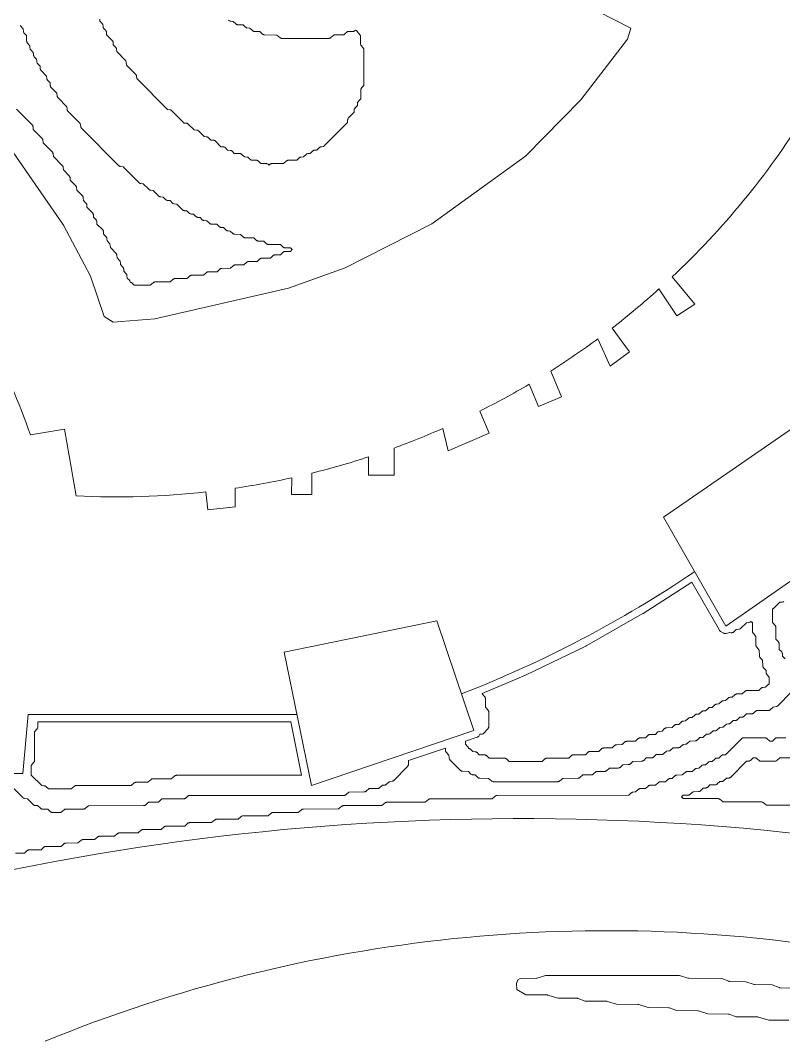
# Model space of a CAD drawing. Header units: inches. Extents: x 36 to 80.3, y 17.3 to 55.9.
# Drawn here: x 53.45 to 59.52, y 30.97 to 39.05 of the extents above; entities that cross this region are included whole.
import ezdxf

# ---------------------------------------------------------------- set-up
doc = ezdxf.new("R2010")
doc.units = ezdxf.units.IN
for name, color, linetype, lineweight in [('01_ORIGINAL_CAD', 7, 'Continuous', 20), ('02_APPROVED_PDF_OUTLINES', 7, 'Continuous', 15), ('03_ADDED_AREAS_SAME_COMPOSITION', 7, 'Continuous', 15), ('04_APPROVED_PERIMETER', 7, 'Continuous', 15)]:
    doc.layers.add(name, color=color, linetype=linetype, lineweight=lineweight)

msp = doc.modelspace()

# ---------------------------------------------------------------- linework, layer by layer
at = {"layer": '01_ORIGINAL_CAD'}
for points in [[(59.8492, 35.4884, 0.057164), (61.253, 37.0882), (59.6813, 38.2893, -0.064319), (58.6323, 37.0141, -0.064319)], [(59.9983, 35.3223), (60.235, 35.0586), (61.8312, 36.8162), (61.9333, 37.4176, -0.214593), (63.5216, 35.6018, 0.212382), (64.1876, 33.5175, -0.642649), (62.1657, 32.1496, 0.132984), (51.6147, 31.858, -0.471407), (50.9129, 32.2446)], [(58.5281, 36.9184, -0.018836), (58.1551, 36.6078, -0.018836)], [(58.0434, 36.5236, -0.017658), (57.6677, 36.2668, -0.017658)], [(57.4962, 36.1619, -0.017305), (57.1045, 35.9487, -0.017305)], [(54.9286, 35.3065, -0.040089), (53.8973, 35.2756), (53.8052, 35.8063)], [(56.8117, 35.8113, -0.016254), (56.4229, 35.6554, -0.016254)], [(56.2206, 35.5856, -0.018166), (55.7705, 35.4566, -0.018166)], [(50.2735, 35.4003, -0.198705), (51.1432, 33.3921, 0.063223), (53.4732, 33.0698)], [(55.6105, 35.4191, -0.017778), (55.1599, 35.3363, -0.017778)], [(56.9594, 33.703, 0.056142), (58.8111, 34.6734)], [(53.6498, 30.945, -0.14301), (60.2429, 31.6303, -0.286424), (65.3601, 28.4306), (66.4807, 23.8898, -0.272091), (64.8996, 18.9541), (63.6613, 17.5325)]]:
    msp.add_lwpolyline(points, format="xyb", dxfattribs=at)
for points in [[(58.5281, 36.9184), (58.6704, 36.7041), (58.8136, 36.7992), (58.6323, 37.0141)], [(58.0434, 36.5236), (58.1409, 36.3052), (58.2947, 36.4191), (58.1551, 36.6078)], [(57.4962, 36.1619), (57.5715, 35.985), (57.7545, 36.0629), (57.6677, 36.2668)], [(56.8117, 35.8113), (56.8528, 35.6336), (57.1795, 35.7726), (57.1045, 35.9487)], [(53.8052, 35.8063), (53.533, 35.7591)], [(53.8052, 35.8063), (53.8052, 35.8063)], [(58.564, 35.1056), (59.0582, 34.2414), (60.235, 35.0586), (59.5701, 35.7993), (58.564, 35.1056)], [(56.2206, 35.5856), (56.2206, 35.4387), (56.4229, 35.4387), (56.4229, 35.6554)], [(55.6105, 35.4191), (55.6079, 35.2876), (55.7705, 35.2876), (55.7705, 35.4566)], [(54.9286, 35.3065), (54.9443, 35.1648), (55.1599, 35.189), (55.1599, 35.3363)], [(53.5155, 33.5403), (53.4732, 33.0698)], [(53.5155, 33.5403), (55.6505, 33.5403)]]:
    msp.add_lwpolyline(points, dxfattribs=at)
msp.add_lwpolyline([(55.5495, 34.0342), (56.7635, 34.2825), (57.0577, 33.4124), (55.766, 32.9757)], close=True, dxfattribs=at)
msp.add_arc((48.3626, 33.9743), 5.4698, 19.0436, 27.66091, dxfattribs=at)
at = {"layer": '02_APPROVED_PDF_OUTLINES'}
for points in [[(55.1086, 39.0524), (55.1112, 39.0501), (55.1142, 39.0482), (55.1173, 39.0467), (55.1206, 39.0457), (55.1241, 39.0451), (55.1441, 39.0434), (55.1648, 39.0237), (55.1672, 39.0217), (55.1698, 39.0201), (55.1725, 39.0187), (55.1754, 39.0177), (55.1784, 39.0171), (55.1815, 39.0169), (55.2241, 39.016), (55.2415, 38.9987), (55.2441, 38.9965), (55.247, 38.9946), (55.2502, 38.9931), (55.2535, 38.9921), (55.2569, 38.9916), (55.2769, 38.9898), (55.2977, 38.9701), (55.3, 38.9682), (55.3026, 38.9665), (55.3054, 38.9651), (55.3083, 38.9642), (55.3113, 38.9635), (55.3143, 38.9633), (55.3573, 38.9624), (55.3774, 38.9433), (55.3797, 38.9413), (55.3824, 38.9397), (55.3852, 38.9383), (55.3881, 38.9373), (55.3912, 38.9367), (55.3943, 38.9365), (55.4912, 38.9355), (55.5173, 38.9142), (55.5201, 38.9123), (55.5231, 38.9107), (55.5263, 38.9095), (55.5297, 38.9088), (55.5331, 38.9086), (55.9047, 38.9089), (55.9082, 38.9091), (55.9115, 38.9098), (55.9147, 38.911), (55.9178, 38.9126), (55.9206, 38.9145), (55.9465, 38.9358), (56.0139, 38.9361), (56.0169, 38.9363), (56.0199, 38.9368), (56.0227, 38.9377), (56.0255, 38.939), (56.0281, 38.9406), (56.0304, 38.9424), (56.0532, 38.9627), (56.0935, 38.963), (56.097, 38.9633), (56.1005, 38.964), (56.1038, 38.9652), (56.1068, 38.9669), (56.1097, 38.969), (56.1163, 38.9747), (56.1207, 38.9706), (56.1234, 38.9684), (56.1263, 38.9667), (56.1294, 38.9653), (56.1327, 38.9644), (56.1328, 38.9644), (56.1334, 38.9613), (56.1344, 38.9582), (56.1358, 38.9553), (56.1376, 38.9526), (56.1397, 38.9502), (56.1568, 38.9327), (56.1571, 38.8655), (56.1574, 38.862), (56.1582, 38.8585), (56.1594, 38.8551), (56.1612, 38.852), (56.1633, 38.8492), (56.1835, 38.8262), (56.184, 38.5356), (56.1654, 38.5155), (56.1634, 38.5131), (56.1618, 38.5105), (56.1605, 38.5078), (56.1595, 38.5049), (56.1589, 38.5019), (56.1587, 38.4988), (56.1578, 38.4284), (56.139, 38.4081), (56.1368, 38.4054), (56.135, 38.4023), (56.1336, 38.3991), (56.1328, 38.3956), (56.1324, 38.3921), (56.1317, 38.375), (56.1126, 38.3544), (56.1104, 38.3517), (56.1086, 38.3486), (56.1072, 38.3454), (56.1063, 38.3419), (56.1059, 38.3384), (56.1052, 38.3217), (56.0615, 38.2769), (56.0592, 38.2743), (56.0574, 38.2714), (56.0559, 38.2683), (56.0549, 38.2649), (56.0544, 38.2615), (56.0527, 38.2416), (55.8628, 38.049), (55.8465, 38.0482), (55.8429, 38.0478), (55.8395, 38.0469), (55.8362, 38.0455), (55.8331, 38.0436), (55.8304, 38.0414), (55.8102, 38.0221), (55.7934, 38.0214), (55.7899, 38.0209), (55.7864, 38.02), (55.7831, 38.0186), (55.7801, 38.0168), (55.7773, 38.0145), (55.7571, 37.9952), (55.7404, 37.9945), (55.7369, 37.9941), (55.7334, 37.9931), (55.7301, 37.9917), (55.7271, 37.9899), (55.7243, 37.9876), (55.7036, 37.9679), (55.6836, 37.9661), (55.6802, 37.9656), (55.6769, 37.9646), (55.6738, 37.9631), (55.6709, 37.9612), (55.6682, 37.9589), (55.6511, 37.9419), (55.5851, 37.9416), (55.5821, 37.9414), (55.5791, 37.9408), (55.5763, 37.9399), (55.5735, 37.9387), (55.5709, 37.9371), (55.5686, 37.9352), (55.5458, 37.915), (55.4524, 37.9146), (55.4489, 37.9144), (55.4455, 37.9136), (55.4422, 37.9124), (55.4391, 37.9107), (55.4362, 37.9086), (55.4289, 37.9023), (55.4216, 37.9086), (55.4188, 37.9107), (55.4157, 37.9124), (55.4124, 37.9136), (55.409, 37.9143), (55.4055, 37.9146), (55.3656, 37.9148), (55.3457, 37.9337), (55.3433, 37.9356), (55.3408, 37.9373), (55.338, 37.9386), (55.3351, 37.9396), (55.3321, 37.9403), (55.329, 37.9405), (55.2864, 37.9414), (55.269, 37.9587), (55.2664, 37.9609), (55.2635, 37.9628), (55.2603, 37.9643), (55.257, 37.9653), (55.2536, 37.9658), (55.2336, 37.9676), (55.2129, 37.9873), (55.2105, 37.9892), (55.2079, 37.9909), (55.2052, 37.9922), (55.2023, 37.9932), (55.1993, 37.9938), (55.1962, 37.9941), (55.1536, 37.995), (55.1362, 38.0122), (55.1336, 38.0145), (55.1307, 38.0164), (55.1275, 38.0178), (55.1242, 38.0188), (55.1208, 38.0194), (55.1008, 38.0212), (55.08, 38.0408), (55.0773, 38.0431), (55.0742, 38.0449), (55.0709, 38.0463), (55.0675, 38.0473), (55.0639, 38.0477), (55.0476, 38.0484), (55.0034, 38.0926), (55.0008, 38.0949), (54.9978, 38.0968), (54.9947, 38.0982), (54.9914, 38.0993), (54.9879, 38.0998), (54.9679, 38.1016), (54.9472, 38.1213), (54.9444, 38.1235), (54.9413, 38.1254), (54.9381, 38.1268), (54.9346, 38.1277), (54.9311, 38.1281), (54.9147, 38.1288), (54.8705, 38.173), (54.8679, 38.1753), (54.865, 38.1772), (54.8618, 38.1787), (54.8585, 38.1797), (54.855, 38.1802), (54.8353, 38.182), (54.788, 38.2282), (54.7857, 38.2302), (54.7831, 38.2319), (54.7804, 38.2333), (54.7776, 38.2343), (54.7746, 38.235), (54.7716, 38.2353), (54.7553, 38.236), (54.6579, 38.3338), (54.6553, 38.3361), (54.6523, 38.3381), (54.6492, 38.3395), (54.6458, 38.3406), (54.6424, 38.3411), (54.6228, 38.3428), (54.3784, 38.5893), (54.3767, 38.6093), (54.3761, 38.6127), (54.3751, 38.616), (54.3737, 38.6191), (54.3718, 38.622), (54.3695, 38.6246), (54.2981, 38.6971), (54.2948, 38.7201), (54.2942, 38.7233), (54.2931, 38.7263), (54.2917, 38.7292), (54.2899, 38.7318), (54.2878, 38.7342), (54.2192, 38.8035), (54.2184, 38.8202), (54.218, 38.8237), (54.2171, 38.8271), (54.2158, 38.8304), (54.2139, 38.8334), (54.2117, 38.8362), (54.1921, 38.8572), (54.1903, 38.8775), (54.1898, 38.8809), (54.1888, 38.8842), (54.1874, 38.8874), (54.1855, 38.8903), (54.1832, 38.8929), (54.1393, 38.9376), (54.1385, 38.9544), (54.1381, 38.9579), (54.1372, 38.9613), (54.1359, 38.9645), (54.1341, 38.9676), (54.1318, 38.9703), (54.1122, 38.9913), (54.1104, 39.0117), (54.1099, 39.0151), (54.1089, 39.0183), (54.1075, 39.0214), (54.1057, 39.0243), (54.1034, 39.0269), (54.086, 39.0448), (54.0852, 39.0617)], [(53.4533, 39.011), (53.4555, 39.0082), (53.4764, 38.9843), (53.4783, 38.9634), (53.4788, 38.9601), (53.4798, 38.9568), (53.4812, 38.9537), (53.4831, 38.9508), (53.4853, 38.9482), (53.5025, 38.9305), (53.5035, 38.8871), (53.5038, 38.8841), (53.5044, 38.8811), (53.5053, 38.8783), (53.5067, 38.8755), (53.5083, 38.873), (53.5102, 38.8706), (53.5294, 38.8501), (53.5302, 38.8329), (53.5306, 38.8294), (53.5315, 38.826), (53.5328, 38.8228), (53.5346, 38.8197), (53.5369, 38.817), (53.5561, 38.7964), (53.5568, 38.7793), (53.5572, 38.7758), (53.5581, 38.7723), (53.5595, 38.7691), (53.5613, 38.7661), (53.5635, 38.7633), (53.5827, 38.7428), (53.5835, 38.7256), (53.5839, 38.7221), (53.5848, 38.7187), (53.5861, 38.7154), (53.5879, 38.7124), (53.5902, 38.7097), (53.6098, 38.6887), (53.6116, 38.6683), (53.6121, 38.6649), (53.6131, 38.6616), (53.6145, 38.6585), (53.6164, 38.6556), (53.6186, 38.653), (53.6626, 38.6083), (53.6634, 38.5915), (53.6638, 38.588), (53.6647, 38.5845), (53.666, 38.5813), (53.6678, 38.5783), (53.6701, 38.5755), (53.6896, 38.5545), (53.6914, 38.5342), (53.692, 38.5308), (53.693, 38.5275), (53.6944, 38.5243), (53.6963, 38.5214), (53.6985, 38.5188), (53.7434, 38.4732), (53.7467, 38.4501), (53.7473, 38.447), (53.7484, 38.444), (53.7498, 38.4411), (53.7516, 38.4384), (53.7537, 38.436), (53.8228, 38.3663), (53.8245, 38.3464), (53.8251, 38.343), (53.8261, 38.3397), (53.8275, 38.3365), (53.8294, 38.3336), (53.8316, 38.331), (53.9297, 38.2317), (53.9329, 38.2087), (53.9336, 38.2056), (53.9346, 38.2025), (53.9361, 38.1997), (53.9378, 38.197), (53.9399, 38.1946), (54.2325, 37.8996), (54.2349, 37.8974), (54.2376, 37.8956), (54.2405, 37.8941), (54.2435, 37.8931), (54.2467, 37.8924), (54.2694, 37.8892), (54.3943, 37.7636), (54.397, 37.7613), (54.3999, 37.7594), (54.4031, 37.7579), (54.4064, 37.7568), (54.4098, 37.7563), (54.4295, 37.7546), (54.4741, 37.7099), (54.4767, 37.7076), (54.4797, 37.7057), (54.4828, 37.7042), (54.4861, 37.7032), (54.4896, 37.7027), (54.5092, 37.7009), (54.5538, 37.6563), (54.5565, 37.654), (54.5594, 37.6521), (54.5625, 37.6506), (54.5659, 37.6496), (54.5693, 37.649), (54.5893, 37.6473), (54.6101, 37.6276), (54.6128, 37.6253), (54.6159, 37.6235), (54.6192, 37.6221), (54.6226, 37.6212), (54.6262, 37.6208), (54.6429, 37.62), (54.6632, 37.6008), (54.666, 37.5985), (54.669, 37.5967), (54.6723, 37.5953), (54.6758, 37.5944), (54.6793, 37.594), (54.6958, 37.5933), (54.7427, 37.5475), (54.745, 37.5455), (54.7475, 37.5438), (54.7502, 37.5424), (54.7531, 37.5414), (54.756, 37.5407), (54.7591, 37.5404), (54.7758, 37.5396), (54.7961, 37.5204), (54.7988, 37.5181), (54.8019, 37.5163), (54.8052, 37.5149), (54.8086, 37.514), (54.8122, 37.5136), (54.8289, 37.5128), (54.8492, 37.4936), (54.852, 37.4913), (54.855, 37.4895), (54.8583, 37.4881), (54.8618, 37.4872), (54.8653, 37.4868), (54.8817, 37.486), (54.8994, 37.4686), (54.902, 37.4663), (54.9049, 37.4644), (54.908, 37.463), (54.9113, 37.462), (54.9147, 37.4614), (54.9347, 37.4597), (54.9555, 37.44), (54.9579, 37.438), (54.9604, 37.4363), (54.9632, 37.435), (54.9661, 37.434), (54.9691, 37.4334), (54.9722, 37.4331), (55.0148, 37.4322), (55.0322, 37.415), (55.0348, 37.4127), (55.0377, 37.4109), (55.0408, 37.4094), (55.0442, 37.4084), (55.0476, 37.4078), (55.0676, 37.4061), (55.0883, 37.3864), (55.0911, 37.3841), (55.0941, 37.3823), (55.0974, 37.3809), (55.1009, 37.38), (55.1044, 37.3796), (55.1212, 37.3788), (55.1415, 37.3596), (55.1438, 37.3576), (55.1464, 37.356), (55.1492, 37.3546), (55.1521, 37.3536), (55.1551, 37.353), (55.1581, 37.3528), (55.2016, 37.3518), (55.2246, 37.3314), (55.227, 37.3295), (55.2295, 37.328), (55.2323, 37.3267), (55.2351, 37.3258), (55.2381, 37.3253), (55.2411, 37.3251), (55.3075, 37.3249), (55.3274, 37.3061), (55.3297, 37.3041), (55.3323, 37.3024), (55.3351, 37.3011), (55.338, 37.3001), (55.341, 37.2995), (55.344, 37.2992), (55.3875, 37.2983), (55.4105, 37.2779), (55.4129, 37.276), (55.4154, 37.2744), (55.4182, 37.2732), (55.4211, 37.2723), (55.424, 37.2718), (55.427, 37.2716), (55.52, 37.2714), (55.5398, 37.2525), (55.5422, 37.2506), (55.5448, 37.2489), (55.5475, 37.2476), (55.5504, 37.2466), (55.5534, 37.2459), (55.5565, 37.2457), (55.5991, 37.2448), (55.6132, 37.2309), (55.5992, 37.217), (55.5566, 37.216), (55.5536, 37.2157), (55.5506, 37.2151), (55.5477, 37.2141), (55.5449, 37.2128), (55.5423, 37.2111), (55.54, 37.2091), (55.52, 37.1901), (55.4771, 37.1891), (55.474, 37.1888), (55.471, 37.1882), (55.4681, 37.1872), (55.4653, 37.1859), (55.4627, 37.1842), (55.4604, 37.1822), (55.4406, 37.1634), (55.3742, 37.1631), (55.3712, 37.1629), (55.3683, 37.1623), (55.3654, 37.1614), (55.3626, 37.1602), (55.3601, 37.1586), (55.3577, 37.1567), (55.3349, 37.1364), (55.2681, 37.1361), (55.2651, 37.1359), (55.2621, 37.1354), (55.2593, 37.1345), (55.2565, 37.1332), (55.2539, 37.1317), (55.2516, 37.1298), (55.2288, 37.1095), (55.162, 37.1092), (55.159, 37.109), (55.156, 37.1085), (55.1531, 37.1076), (55.1504, 37.1063), (55.1478, 37.1048), (55.1454, 37.1029), (55.1227, 37.0826), (55.0558, 37.0823), (55.0528, 37.0821), (55.0499, 37.0816), (55.047, 37.0806), (55.0443, 37.0794), (55.0417, 37.0778), (55.0393, 37.076), (55.0165, 37.0556), (54.9466, 37.0545), (54.9435, 37.0543), (54.9405, 37.0536), (54.9375, 37.0527), (54.9347, 37.0513), (54.9321, 37.0496), (54.9298, 37.0476), (54.91, 37.0288), (54.8171, 37.0284), (54.8141, 37.0283), (54.8111, 37.0277), (54.8082, 37.0268), (54.8055, 37.0255), (54.8029, 37.024), (54.8005, 37.0221), (54.7778, 37.0018), (54.6844, 37.0015), (54.6814, 37.0013), (54.6784, 37.0008), (54.6755, 36.9998), (54.6728, 36.9986), (54.6702, 36.997), (54.6679, 36.9952), (54.6451, 36.9749), (54.5252, 36.9745), (54.5222, 36.9744), (54.5192, 36.9738), (54.5163, 36.9729), (54.5136, 36.9716), (54.511, 36.9701), (54.5086, 36.9682), (54.4859, 36.948), (54.4752, 36.948), (54.359, 36.9479), (54.3418, 36.9649), (54.3394, 36.967), (54.3367, 36.9688), (54.3337, 36.9703), (54.3306, 36.9713), (54.3274, 36.9719), (54.3267, 36.972), (54.3266, 36.9729), (54.326, 36.9761), (54.325, 36.9792), (54.3235, 36.9821), (54.3218, 36.9848), (54.3197, 36.9873), (54.3018, 37.0056), (54.3, 37.0256), (54.2995, 37.029), (54.2985, 37.0323), (54.2971, 37.0354), (54.2952, 37.0383), (54.293, 37.0409), (54.2756, 37.0588), (54.2748, 37.0757), (54.2744, 37.0792), (54.2735, 37.0826), (54.2722, 37.0858), (54.2703, 37.0889), (54.2681, 37.0916), (54.2489, 37.1122), (54.2482, 37.1293), (54.2478, 37.1328), (54.2469, 37.1362), (54.2455, 37.1395), (54.2437, 37.1425), (54.2415, 37.1453), (54.2219, 37.1663), (54.2201, 37.1866), (54.2196, 37.19), (54.2186, 37.1933), (54.2171, 37.1965), (54.2153, 37.1994), (54.213, 37.202), (54.169, 37.2467), (54.1683, 37.2635), (54.1679, 37.267), (54.167, 37.2704), (54.1656, 37.2736), (54.1638, 37.2767), (54.1616, 37.2794), (54.1424, 37.3), (54.1416, 37.3171), (54.1412, 37.3206), (54.1403, 37.324), (54.139, 37.3273), (54.1372, 37.3303), (54.1349, 37.3331), (54.1153, 37.3541), (54.1136, 37.3744), (54.113, 37.3778), (54.112, 37.3811), (54.1106, 37.3843), (54.1087, 37.3872), (54.1065, 37.3898), (54.0625, 37.4345), (54.0618, 37.4513), (54.0614, 37.4548), (54.0605, 37.4582), (54.0591, 37.4614), (54.0573, 37.4645), (54.0551, 37.4672), (54.0359, 37.4878), (54.0351, 37.5049), (54.0348, 37.5079), (54.0341, 37.5108), (54.0331, 37.5137), (54.0318, 37.5164), (54.0301, 37.5189), (54.0282, 37.5211), (53.9826, 37.5684), (53.9819, 37.5854), (53.9815, 37.5889), (53.9806, 37.5923), (53.9792, 37.5956), (53.9774, 37.5986), (53.9752, 37.6013), (53.9556, 37.6223), (53.9538, 37.6427), (53.9532, 37.6461), (53.9522, 37.6494), (53.9508, 37.6525), (53.9489, 37.6554), (53.9467, 37.6581), (53.9023, 37.7032), (53.9005, 37.7232), (53.9, 37.7266), (53.899, 37.7299), (53.8976, 37.733), (53.8957, 37.7359), (53.8935, 37.7385), (53.8495, 37.7832), (53.8487, 37.8), (53.8484, 37.803), (53.8478, 37.8059), (53.8467, 37.8088), (53.8454, 37.8115), (53.8437, 37.814), (53.8418, 37.8162), (53.7958, 37.864), (53.7941, 37.8842), (53.7935, 37.8876), (53.7925, 37.8909), (53.7911, 37.894), (53.7892, 37.8969), (53.7869, 37.8995), (53.716, 37.9715), (53.7142, 37.9915), (53.7137, 37.9949), (53.7127, 37.9982), (53.7112, 38.0013), (53.7094, 38.0042), (53.7071, 38.0068), (53.6356, 38.0793), (53.6324, 38.1023), (53.6317, 38.1054), (53.6307, 38.1085), (53.6293, 38.1113), (53.6275, 38.114), (53.6254, 38.1164), (53.5563, 38.1861), (53.5545, 38.2061), (53.554, 38.2095), (53.553, 38.2128), (53.5515, 38.2159), (53.5497, 38.2188), (53.5474, 38.2214), (53.4233, 38.347)], [(59.5298, 33.9821), (59.5102, 34.0031), (59.5084, 34.0235), (59.5079, 34.0268), (59.5069, 34.0301), (59.5055, 34.0332), (59.5037, 34.0361), (59.5014, 34.0387), (59.4842, 34.0564), (59.4832, 34.0998), (59.4829, 34.1028), (59.4823, 34.1058), (59.4814, 34.1086), (59.48, 34.1114), (59.4784, 34.1139), (59.4765, 34.1163), (59.4577, 34.1364), (59.4573, 34.2307), (59.457, 34.2343), (59.4562, 34.2377), (59.4549, 34.2411), (59.4532, 34.2442), (59.4511, 34.2471), (59.4309, 34.2701), (59.4307, 34.3787), (59.432, 34.379), (59.4352, 34.38), (59.4381, 34.3815), (59.4408, 34.3833), (59.4433, 34.3855), (59.4878, 34.4302), (59.5074, 34.432), (59.5108, 34.4325), (59.5141, 34.4335), (59.5173, 34.435), (59.5202, 34.4369)], [(53.3906, 32.9627), (53.4722, 32.8799), (53.4746, 32.8778), (53.4773, 32.876), (53.4802, 32.8745), (53.4833, 32.8734), (53.4865, 32.8727), (53.5092, 32.8695), (53.5543, 32.8243), (53.557, 32.822), (53.5599, 32.8201), (53.5631, 32.8187), (53.5664, 32.8176), (53.5698, 32.8171), (53.5903, 32.8153), (53.614, 32.7942), (53.6164, 32.7924), (53.6189, 32.7908), (53.6217, 32.7896), (53.6245, 32.7887), (53.6275, 32.7881), (53.6305, 32.7879), (53.6708, 32.7877), (53.6937, 32.7674), (53.6961, 32.7656), (53.6986, 32.764), (53.7014, 32.7628), (53.7042, 32.7619), (53.7072, 32.7613), (53.7102, 32.7611), (53.7662, 32.7609), (53.7697, 32.7611), (53.773, 32.7618), (53.7763, 32.763), (53.7794, 32.7646), (53.7822, 32.7666), (53.8081, 32.7878), (53.9551, 32.7882), (53.9581, 32.7884), (53.9611, 32.7889), (53.964, 32.7898), (53.9667, 32.7911), (53.9693, 32.7926), (53.9717, 32.7945), (53.9944, 32.8148), (54.4328, 32.8154), (54.4358, 32.8156), (54.4388, 32.8161), (54.4417, 32.817), (54.4445, 32.8183), (54.447, 32.8198), (54.4494, 32.8217), (54.4723, 32.8421), (54.5421, 32.8432), (54.5452, 32.8434), (54.5483, 32.844), (54.5512, 32.845), (54.554, 32.8464), (54.5566, 32.8481), (54.559, 32.8501), (54.5787, 32.8689), (54.7513, 32.8693), (54.7543, 32.8695), (54.7573, 32.87), (54.7601, 32.8709), (54.7629, 32.8722), (54.7655, 32.8738), (54.7678, 32.8756), (54.7906, 32.8959), (56.0253, 32.8971), (56.0283, 32.8973), (56.0313, 32.8978), (56.0342, 32.8987), (56.037, 32.9), (56.0395, 32.9015), (56.0419, 32.9034), (56.0647, 32.9237), (56.1846, 32.924), (56.1876, 32.9242), (56.1906, 32.9248), (56.1934, 32.9257), (56.1962, 32.9269), (56.1988, 32.9285), (56.2011, 32.9304), (56.224, 32.9508), (56.2938, 32.9518), (56.2969, 32.9521), (56.3, 32.9527), (56.3029, 32.9537), (56.3057, 32.955), (56.3083, 32.9567), (56.3107, 32.9587), (56.3309, 32.978), (56.3476, 32.9787), (56.3512, 32.9792), (56.3546, 32.9801), (56.3579, 32.9815), (56.361, 32.9833), (56.3637, 32.9856), (56.3849, 33.0058), (56.408, 33.0092), (56.4112, 33.0098), (56.4142, 33.0109), (56.4171, 33.0124), (56.4198, 33.0142), (56.4223, 33.0164), (56.5301, 33.1261), (56.5321, 33.1284), (56.5337, 33.1309), (56.5351, 33.1336), (56.5362, 33.1364), (56.5369, 33.1394), (56.5372, 33.1424), (56.5388, 33.1736), (56.8313, 33.2725), (56.8314, 33.2564), (56.8317, 33.2528), (56.8325, 33.2494), (56.8337, 33.246), (56.8355, 33.2429), (56.8376, 33.2401), (56.8585, 33.2162), (56.8604, 33.1954), (56.8609, 33.1919), (56.8619, 33.1886), (56.8634, 33.1855), (56.8653, 33.1826), (56.8675, 33.1799), (56.9514, 33.0953), (56.9538, 33.0933), (56.9563, 33.0915), (56.9591, 33.0901), (56.962, 33.089), (56.965, 33.0883), (56.9681, 33.088), (57.0136, 33.0859), (57.0313, 33.0684), (57.0339, 33.0661), (57.0368, 33.0643), (57.0399, 33.0628), (57.0433, 33.0618), (57.0467, 33.0613), (57.0667, 33.0595), (57.0874, 33.0398), (57.0898, 33.0378), (57.0924, 33.0361), (57.0952, 33.0348), (57.0981, 33.0338), (57.1012, 33.0332), (57.1043, 33.033), (57.1747, 33.032), (57.2008, 33.0107), (57.2036, 33.0087), (57.2067, 33.0071), (57.2099, 33.006), (57.2132, 33.0053), (57.2167, 33.005), (57.7239, 33.0057), (57.727, 33.0059), (57.7299, 33.0065), (57.7328, 33.0074), (57.7356, 33.0086), (57.7382, 33.0102), (57.7405, 33.0121), (57.7633, 33.0323), (57.8832, 33.0327), (57.8862, 33.0329), (57.8892, 33.0334), (57.8921, 33.0343), (57.8948, 33.0356), (57.8974, 33.0371), (57.8998, 33.039), (57.9225, 33.0593), (57.9894, 33.0596), (57.9924, 33.0598), (57.9953, 33.0603), (57.9982, 33.0613), (58.001, 33.0625), (58.0035, 33.0641), (58.0059, 33.0659), (58.0286, 33.0862), (58.0955, 33.0865), (58.0985, 33.0867), (58.1015, 33.0873), (58.1043, 33.0882), (58.1071, 33.0894), (58.1097, 33.091), (58.112, 33.0929), (58.1349, 33.1132), (58.2047, 33.1143), (58.2078, 33.1145), (58.2109, 33.1152), (58.2138, 33.1162), (58.2166, 33.1175), (58.2192, 33.1192), (58.2216, 33.1212), (58.2416, 33.1402), (58.2845, 33.1412), (58.2876, 33.1415), (58.2906, 33.1421), (58.2935, 33.1431), (58.2962, 33.1444), (58.2988, 33.1461), (58.3012, 33.1481), (58.3211, 33.1671), (58.3904, 33.1681), (58.3935, 33.1684), (58.3966, 33.169), (58.3995, 33.17), (58.4023, 33.1713), (58.4049, 33.173), (58.4073, 33.175), (58.4271, 33.1939), (58.467, 33.1942), (58.47, 33.1944), (58.4729, 33.1949), (58.4758, 33.1958), (58.4785, 33.1971), (58.4811, 33.1986), (58.4834, 33.2005), (58.5064, 33.2209), (58.5498, 33.2219), (58.5528, 33.2222), (58.5559, 33.2228), (58.5588, 33.2238), (58.5615, 33.2252), (58.5641, 33.2268), (58.5665, 33.2288), (58.5871, 33.2485), (58.6071, 33.2503), (58.6105, 33.2509), (58.6138, 33.2519), (58.617, 33.2533), (58.6199, 33.2552), (58.6225, 33.2575), (58.6398, 33.2747), (58.6824, 33.2757), (58.6855, 33.276), (58.6885, 33.2766), (58.6914, 33.2776), (58.6941, 33.2789), (58.6967, 33.2806), (58.6991, 33.2826), (58.7197, 33.3023), (58.7397, 33.3041), (58.7431, 33.3046), (58.7465, 33.3057), (58.7496, 33.3071), (58.7525, 33.309), (58.7551, 33.3113), (58.7724, 33.3285), (58.815, 33.3295), (58.8181, 33.3297), (58.8211, 33.3304), (58.824, 33.3314), (58.8268, 33.3327), (58.8293, 33.3344), (58.8317, 33.3364), (58.8519, 33.3556), (58.8686, 33.3564), (58.8722, 33.3568), (58.8756, 33.3577), (58.8789, 33.3591), (58.882, 33.361), (58.8847, 33.3633), (58.9049, 33.3825), (58.9217, 33.3833), (58.9252, 33.3837), (58.9287, 33.3846), (58.932, 33.386), (58.935, 33.3879), (58.9378, 33.3901), (58.958, 33.4094), (58.9747, 33.4101), (58.9782, 33.4106), (58.9817, 33.4115), (58.985, 33.4129), (58.9881, 33.4147), (58.9908, 33.417), (59.0115, 33.4367), (59.0315, 33.4385), (59.0349, 33.4391), (59.0382, 33.4401), (59.0413, 33.4415), (59.0442, 33.4434), (59.0469, 33.4457), (59.0644, 33.4632), (59.0808, 33.4639), (59.0843, 33.4643), (59.0878, 33.4652), (59.0911, 33.4666), (59.0941, 33.4685), (59.0969, 33.4708), (59.1176, 33.4905), (59.1375, 33.4923), (59.141, 33.4928), (59.1443, 33.4938), (59.1474, 33.4953), (59.1503, 33.4972), (59.1529, 33.4995), (59.1705, 33.5169), (59.1868, 33.5177), (59.1904, 33.5181), (59.1939, 33.519), (59.1971, 33.5204), (59.2002, 33.5223), (59.203, 33.5245), (59.2229, 33.5436), (59.2659, 33.5445), (59.2689, 33.5448), (59.2719, 33.5454), (59.2748, 33.5464), (59.2776, 33.5478), (59.2802, 33.5495), (59.2825, 33.5514), (59.3024, 33.5704), (59.3983, 33.5715), (59.4014, 33.5717), (59.4044, 33.5723), (59.4074, 33.5733), (59.4102, 33.5747), (59.4128, 33.5764), (59.4152, 33.5784), (59.4364, 33.5986), (59.4595, 33.6019), (59.4626, 33.6026), (59.4657, 33.6037), (59.4686, 33.6051), (59.4713, 33.607), (59.4737, 33.6091), (59.5797, 33.7165)], [(59.536, 33.355), (59.4662, 33.354), (59.4631, 33.3537), (59.4601, 33.3531), (59.4571, 33.3521), (59.4543, 33.3508), (59.4517, 33.3491), (59.4493, 33.3471), (59.4296, 33.3283), (59.4085, 33.3282), (59.3857, 33.3485), (59.3833, 33.3503), (59.3807, 33.3519), (59.3779, 33.3532), (59.375, 33.3541), (59.372, 33.3546), (59.369, 33.3548), (59.201, 33.3538), (59.1977, 33.3535), (59.1946, 33.3529), (59.1915, 33.3518), (59.1886, 33.3504), (59.1859, 33.3486), (59.1834, 33.3464), (59.0574, 33.2202), (59.041, 33.2194), (59.0374, 33.219), (59.034, 33.2181), (59.0307, 33.2167), (59.0276, 33.2148), (59.0249, 33.2126), (59.0047, 33.1933), (58.988, 33.1925), (58.9844, 33.1921), (58.9809, 33.1912), (58.9777, 33.1898), (58.9746, 33.188), (58.9718, 33.1857), (58.9516, 33.1664), (58.9349, 33.1657), (58.9314, 33.1653), (58.9279, 33.1643), (58.9246, 33.1629), (58.9216, 33.1611), (58.9188, 33.1588), (58.8986, 33.1395), (58.8819, 33.1388), (58.8783, 33.1384), (58.8749, 33.1375), (58.8716, 33.1361), (58.8685, 33.1342), (58.8658, 33.1319), (58.8451, 33.1122), (58.8251, 33.1104), (58.8217, 33.1099), (58.8184, 33.1089), (58.8152, 33.1074), (58.8123, 33.1055), (58.8097, 33.1032), (58.7926, 33.0862), (58.7531, 33.0859), (58.7501, 33.0857), (58.7471, 33.0851), (58.7442, 33.0842), (58.7415, 33.083), (58.7389, 33.0814), (58.7366, 33.0796), (58.7136, 33.0591), (58.6702, 33.0581), (58.6672, 33.0579), (58.6642, 33.0572), (58.6613, 33.0562), (58.6585, 33.0549), (58.6559, 33.0532), (58.6536, 33.0512), (58.6329, 33.0315), (58.6129, 33.0297), (58.6095, 33.0292), (58.6062, 33.0282), (58.603, 33.0267), (58.6001, 33.0248), (58.5975, 33.0226), (58.5804, 33.0055), (58.5409, 33.0052), (58.5379, 33.005), (58.5349, 33.0045), (58.532, 33.0036), (58.5293, 33.0023), (58.5267, 33.0007), (58.5244, 32.9989), (58.5014, 32.9784), (58.458, 32.9775), (58.455, 32.9772), (58.452, 32.9766), (58.4491, 32.9756), (58.4463, 32.9742), (58.4437, 32.9725), (58.4414, 32.9706), (58.4214, 32.9515), (58.3785, 32.9506), (58.3754, 32.9503), (58.3724, 32.9497), (58.3695, 32.9487), (58.3667, 32.9473), (58.3641, 32.9456), (58.3618, 32.9437), (58.3411, 32.924), (58.3211, 32.9222), (58.3177, 32.9216), (58.3144, 32.9206), (58.3113, 32.9191), (58.3084, 32.9172), (58.3057, 32.915), (58.2887, 32.898), (57.2435, 32.8972), (57.2401, 32.8969), (57.2367, 32.8962), (57.2335, 32.8951), (57.2304, 32.8935), (57.2277, 32.8915), (57.2018, 32.8703), (56.7127, 32.8699), (56.7092, 32.8697), (56.7059, 32.869), (56.7026, 32.8679), (56.6996, 32.8663), (56.6968, 32.8643), (56.671, 32.8431), (56.3676, 32.8428), (56.3642, 32.8426), (56.3609, 32.8419), (56.3576, 32.8408), (56.3546, 32.8392), (56.3518, 32.8372), (56.3259, 32.816), (56.0226, 32.8157), (56.0192, 32.8155), (56.0158, 32.8148), (56.0126, 32.8137), (56.0096, 32.8121), (56.0068, 32.8101), (55.9809, 32.7889), (55.7041, 32.7887), (55.7007, 32.7884), (55.6973, 32.7877), (55.6941, 32.7866), (55.6911, 32.785), (55.6883, 32.783), (55.6624, 32.7618), (55.4623, 32.7614), (55.4593, 32.7612), (55.4563, 32.7606), (55.4534, 32.7597), (55.4507, 32.7585), (55.4481, 32.7569), (55.4457, 32.755), (55.423, 32.7348), (55.2234, 32.7343), (55.2204, 32.7341), (55.2175, 32.7336), (55.2146, 32.7327), (55.2118, 32.7314), (55.2092, 32.7299), (55.2069, 32.728), (55.1842, 32.7078), (55.0141, 32.7076), (55.0107, 32.7074), (55.0073, 32.7067), (55.0041, 32.7055), (55.0011, 32.704), (54.9983, 32.702), (54.9724, 32.6807), (54.7988, 32.6803), (54.7958, 32.6801), (54.7928, 32.6796), (54.79, 32.6787), (54.7872, 32.6774), (54.7846, 32.6759), (54.7823, 32.674), (54.7595, 32.6537), (54.6131, 32.6534), (54.61, 32.6532), (54.6071, 32.6526), (54.6042, 32.6517), (54.6014, 32.6505), (54.5989, 32.6489), (54.5965, 32.647), (54.5738, 32.6268), (54.4303, 32.6267), (54.4269, 32.6264), (54.4235, 32.6257), (54.4203, 32.6246), (54.4173, 32.623), (54.4145, 32.621), (54.3886, 32.5998), (54.2415, 32.5994), (54.2385, 32.5992), (54.2356, 32.5987), (54.2327, 32.5978), (54.2299, 32.5965), (54.2273, 32.5949), (54.225, 32.5931), (54.2022, 32.5728), (54.0823, 32.5724), (54.0793, 32.5722), (54.0763, 32.5717), (54.0735, 32.5708), (54.0707, 32.5695), (54.0681, 32.568), (54.0658, 32.5661), (54.043, 32.5458), (53.9496, 32.5455), (53.9466, 32.5453), (53.9437, 32.5448), (53.9408, 32.5438), (53.938, 32.5426), (53.9355, 32.541), (53.9331, 32.5392), (53.9104, 32.5189), (53.817, 32.5186), (53.814, 32.5184), (53.811, 32.5178), (53.8081, 32.5169), (53.8054, 32.5157), (53.8028, 32.5141), (53.8004, 32.5122), (53.7777, 32.492), (53.6578, 32.4916), (53.6548, 32.4914), (53.6518, 32.4909), (53.6489, 32.49), (53.6462, 32.4887), (53.6436, 32.4871), (53.6412, 32.4853), (53.6185, 32.465), (53.5251, 32.4647), (53.5221, 32.4645), (53.5191, 32.4639), (53.5162, 32.463), (53.5135, 32.4618), (53.5109, 32.4602), (53.5085, 32.4583), (53.4857, 32.4379), (53.4158, 32.4369)], [(59.6061, 32.8184), (59.3824, 32.8183), (59.3564, 32.8394), (59.3536, 32.8414), (59.3506, 32.843), (59.3474, 32.8441), (59.344, 32.8448), (59.3406, 32.8451), (59.0372, 32.8448), (59.0113, 32.866), (59.0085, 32.868), (59.0055, 32.8696), (59.0022, 32.8707), (58.9989, 32.8714), (58.9955, 32.8717), (58.72, 32.8715), (58.7062, 32.8852), (58.72, 32.8989), (58.7595, 32.8991), (58.7625, 32.8993), (58.7655, 32.8999), (58.7683, 32.9008), (58.7711, 32.902), (58.7736, 32.9036), (58.776, 32.9055), (58.7989, 32.9259), (58.8423, 32.9269), (58.8454, 32.9272), (58.8484, 32.9278), (58.8513, 32.9288), (58.8541, 32.9301), (58.8567, 32.9318), (58.859, 32.9338), (58.8797, 32.9535), (58.8997, 32.9553), (58.9031, 32.9558), (58.9064, 32.9569), (58.9095, 32.9583), (58.9124, 32.9602), (58.9151, 32.9625), (58.9323, 32.9797), (58.975, 32.9807), (58.978, 32.9809), (58.981, 32.9816), (58.9839, 32.9826), (58.9867, 32.9839), (58.9893, 32.9856), (58.9916, 32.9876), (59.0118, 33.0068), (59.0286, 33.0076), (59.0321, 33.008), (59.0356, 33.0089), (59.0388, 33.0103), (59.0419, 33.0122), (59.0447, 33.0145), (59.0649, 33.0337), (59.0816, 33.0345), (59.0847, 33.0348), (59.0877, 33.0355), (59.0906, 33.0366), (59.0933, 33.038), (59.0958, 33.0397), (59.0981, 33.0418), (59.2242, 33.168), (59.2406, 33.1688), (59.2442, 33.1692), (59.2476, 33.1701), (59.2509, 33.1715), (59.254, 33.1734), (59.2567, 33.1757), (59.2765, 33.1945), (59.2981, 33.1945), (59.3241, 33.1733), (59.3269, 33.1713), (59.3299, 33.1697), (59.3332, 33.1686), (59.3365, 33.1679), (59.34, 33.1677), (59.4491, 33.1681), (59.4521, 33.1682), (59.4551, 33.1688), (59.4579, 33.1697), (59.4607, 33.171), (59.4633, 33.1725), (59.4656, 33.1744), (59.4883, 33.1946), (59.6584, 33.1948)]]:
    msp.add_lwpolyline(points, dxfattribs=at)
for points in [[(59.0898, 34.1911), (59.0999, 34.1891), (59.1033, 34.1886), (59.1067, 34.1887), (59.1101, 34.1892), (59.1134, 34.1901), (59.1165, 34.1915), (59.1194, 34.1933), (59.1221, 34.1955), (59.1427, 34.2152), (59.1627, 34.217), (59.1661, 34.2175), (59.1695, 34.2186), (59.1726, 34.22), (59.1756, 34.2219), (59.1782, 34.2242), (59.2222, 34.2685), (59.2385, 34.2692), (59.242, 34.2696), (59.2454, 34.2705), (59.2487, 34.2719), (59.2517, 34.2737), (59.2544, 34.2759), (59.2581, 34.2794), (59.2619, 34.2759), (59.2645, 34.2738), (59.2675, 34.272), (59.2706, 34.2707), (59.2714, 34.2704), (59.2717, 34.1977), (59.272, 34.1941), (59.2728, 34.1906), (59.274, 34.1873), (59.2757, 34.1842), (59.2779, 34.1813), (59.2981, 34.1583), (59.2985, 34.0903), (59.2987, 34.0868), (59.2995, 34.0833), (59.3008, 34.08), (59.3025, 34.0768), (59.3046, 34.074), (59.325, 34.0508), (59.326, 34.0066), (59.3263, 34.0036), (59.3269, 34.0006), (59.3278, 33.9977), (59.3292, 33.995), (59.3308, 33.9925), (59.3327, 33.9901), (59.3517, 33.9698), (59.3527, 33.9261), (59.353, 33.9231), (59.3536, 33.9201), (59.3545, 33.9172), (59.3559, 33.9145), (59.3575, 33.912), (59.3594, 33.9096), (59.379, 33.8886), (59.3808, 33.8682), (59.3813, 33.8649), (59.3823, 33.8616), (59.3838, 33.8585), (59.3856, 33.8556), (59.3878, 33.853), (59.4048, 33.8355), (59.4049, 33.7814), (59.4036, 33.7811), (59.4005, 33.7801), (59.3976, 33.7786), (59.3949, 33.7768), (59.3924, 33.7747), (59.3744, 33.7568), (59.3548, 33.755), (59.3514, 33.7544), (59.348, 33.7534), (59.3449, 33.7519), (59.342, 33.7501), (59.3394, 33.7478), (59.3223, 33.7308), (59.2297, 33.7304), (59.2267, 33.7302), (59.2237, 33.7297), (59.2209, 33.7288), (59.2181, 33.7275), (59.2155, 33.726), (59.2132, 33.7241), (59.1902, 33.7036), (59.1468, 33.7026), (59.1437, 33.7024), (59.1407, 33.7018), (59.1378, 33.7008), (59.1351, 33.6994), (59.1325, 33.6977), (59.1301, 33.6958), (59.1099, 33.6765), (59.0932, 33.6757), (59.0897, 33.6753), (59.0862, 33.6744), (59.0829, 33.673), (59.0799, 33.6712), (59.0771, 33.6689), (59.0569, 33.6496), (59.0402, 33.6489), (59.0366, 33.6485), (59.0332, 33.6475), (59.0299, 33.6461), (59.0268, 33.6443), (59.0241, 33.642), (59.0039, 33.6227), (58.9871, 33.622), (58.9836, 33.6216), (58.9801, 33.6207), (58.9768, 33.6193), (58.9738, 33.6174), (58.971, 33.6151), (58.9508, 33.5959), (58.9341, 33.5951), (58.9305, 33.5947), (58.9271, 33.5938), (58.9238, 33.5924), (58.9207, 33.5905), (58.918, 33.5882), (58.8978, 33.569), (58.8811, 33.5682), (58.8775, 33.5678), (58.8741, 33.5669), (58.8708, 33.5655), (58.8677, 33.5636), (58.865, 33.5614), (58.8447, 33.5421), (58.828, 33.5414), (58.8245, 33.5409), (58.821, 33.54), (58.8177, 33.5386), (58.8147, 33.5368), (58.8119, 33.5345), (58.7917, 33.5152), (58.775, 33.5145), (58.7714, 33.5141), (58.768, 33.5131), (58.7647, 33.5117), (58.7616, 33.5099), (58.7589, 33.5076), (58.7387, 33.4883), (58.722, 33.4876), (58.7184, 33.4872), (58.7149, 33.4863), (58.7117, 33.4849), (58.7086, 33.483), (58.7058, 33.4807), (58.6852, 33.461), (58.6652, 33.4592), (58.6618, 33.4587), (58.6585, 33.4577), (58.6553, 33.4562), (58.6524, 33.4543), (58.6498, 33.452), (58.6325, 33.4348), (58.5899, 33.4338), (58.5868, 33.4336), (58.5838, 33.4329), (58.5809, 33.4319), (58.5781, 33.4306), (58.5756, 33.4289), (58.5732, 33.4269), (58.5526, 33.4073), (58.5326, 33.4054), (58.5291, 33.4049), (58.5258, 33.4039), (58.5227, 33.4024), (58.5198, 33.4005), (58.5172, 33.3983), (58.4999, 33.381), (58.4573, 33.3801), (58.4542, 33.3798), (58.4512, 33.3792), (58.4483, 33.3782), (58.4455, 33.3768), (58.443, 33.3751), (58.4406, 33.3732), (58.4206, 33.3541), (58.3777, 33.3532), (58.3746, 33.3529), (58.3716, 33.3523), (58.3687, 33.3513), (58.3659, 33.3499), (58.3634, 33.3482), (58.361, 33.3463), (58.3411, 33.3273), (58.2717, 33.3262), (58.2687, 33.326), (58.2656, 33.3254), (58.2627, 33.3244), (58.2599, 33.323), (58.2573, 33.3213), (58.2549, 33.3193), (58.2349, 33.3003), (58.192, 33.2993), (58.1889, 33.2991), (58.1859, 33.2984), (58.183, 33.2974), (58.1802, 33.2961), (58.1777, 33.2944), (58.1753, 33.2924), (58.1555, 33.2736), (58.0891, 33.2733), (58.0861, 33.2731), (58.0832, 33.2725), (58.0803, 33.2716), (58.0776, 33.2704), (58.075, 33.2688), (58.0726, 33.267), (58.0499, 33.2467), (57.983, 33.2464), (57.98, 33.2462), (57.9771, 33.2456), (57.9742, 33.2447), (57.9714, 33.2435), (57.9689, 33.2419), (57.9665, 33.24), (57.9438, 33.2198), (57.8504, 33.2194), (57.8474, 33.2192), (57.8444, 33.2187), (57.8415, 33.2178), (57.8388, 33.2165), (57.8362, 33.215), (57.8338, 33.2131), (57.8111, 33.1928), (57.6381, 33.1924), (57.6351, 33.1922), (57.6321, 33.1917), (57.6292, 33.1908), (57.6265, 33.1895), (57.6239, 33.188), (57.6215, 33.1861), (57.5988, 33.1659), (57.3384, 33.1657), (57.3156, 33.1859), (57.3132, 33.1877), (57.3106, 33.1893), (57.3079, 33.1905), (57.305, 33.1914), (57.302, 33.192), (57.299, 33.1922), (57.1795, 33.1924), (57.1597, 33.2112), (57.1573, 33.2132), (57.1548, 33.2148), (57.152, 33.2162), (57.1491, 33.2171), (57.1461, 33.2178), (57.143, 33.218), (57.1004, 33.2189), (57.083, 33.2362), (57.0804, 33.2384), (57.0775, 33.2403), (57.0743, 33.2418), (57.071, 33.2428), (57.0676, 33.2433), (57.0479, 33.2451), (57.0299, 33.263), (57.0274, 33.2651), (57.0247, 33.2669), (57.0217, 33.2683), (57.0186, 33.2694), (57.0154, 33.27), (57.0147, 33.2701), (57.0146, 33.271), (57.014, 33.2742), (57.013, 33.2773), (57.0116, 33.2802), (57.0098, 33.2829), (57.0077, 33.2853), (56.9907, 33.3028), (56.9906, 33.3265), (57.0833, 33.3585), (57.0861, 33.3597), (57.0888, 33.3612), (57.0913, 33.363), (57.0935, 33.3652), (57.0955, 33.3676), (57.1057, 33.382), (57.1206, 33.3834), (57.1241, 33.384), (57.1275, 33.3851), (57.1307, 33.3867), (57.1336, 33.3887), (57.1362, 33.3911), (57.1682, 33.4247), (57.1702, 33.4271), (57.1719, 33.4297), (57.1733, 33.4326), (57.1743, 33.4355), (57.1749, 33.4386), (57.1751, 33.4418), (57.1757, 33.5577), (57.1756, 33.5608), (57.175, 33.5637), (57.1741, 33.5666), (57.1729, 33.5694), (57.1714, 33.572), (57.1695, 33.5743), (57.1494, 33.5974), (57.149, 33.6654), (57.1487, 33.6689), (57.1479, 33.6724), (57.1467, 33.6757), (57.1449, 33.6788), (57.1428, 33.6817), (57.1226, 33.7047), (57.1226, 33.7067), (57.4673, 33.8519), (57.4684, 33.8524), (57.9479, 34.0828), (57.9494, 34.0836), (58.4004, 34.3409), (58.4014, 34.3415), (58.7903, 34.589), (59.008, 34.2087), (59.0098, 34.2059), (59.012, 34.2034), (59.0146, 34.2012), (59.0174, 34.1994), (59.0433, 34.1847), (59.0463, 34.1832), (59.0496, 34.1822), (59.053, 34.1816), (59.0564, 34.1815), (59.0598, 34.1818), (59.0631, 34.1826)], [(55.6869, 33.0571), (54.6949, 33.0563), (54.6915, 33.0561), (54.6882, 33.0554), (54.6849, 33.0542), (54.6819, 33.0526), (54.6791, 33.0506), (54.6532, 33.0294), (54.5092, 33.0293), (54.5057, 33.0291), (54.5024, 33.0284), (54.4992, 33.0272), (54.4961, 33.0257), (54.4933, 33.0237), (54.4674, 33.0024), (54.3735, 33.0021), (54.3705, 33.0019), (54.3675, 33.0014), (54.3646, 33.0004), (54.3619, 32.9992), (54.3593, 32.9976), (54.3569, 32.9958), (54.3342, 32.9755), (53.8987, 32.9752), (53.8953, 32.975), (53.892, 32.9743), (53.8887, 32.9731), (53.8857, 32.9715), (53.8829, 32.9695), (53.8571, 32.9483), (53.6761, 32.9482), (53.6563, 32.967), (53.6535, 32.9693), (53.6505, 32.9711), (53.6472, 32.9725), (53.6437, 32.9734), (53.6402, 32.9738), (53.6239, 32.9745), (53.5404, 33.0588), (53.5402, 33.1347), (53.5612, 33.1609), (53.5631, 33.1636), (53.5647, 33.1667), (53.5658, 33.1699), (53.5665, 33.1732), (53.5667, 33.1766), (53.5663, 33.4026), (53.5863, 33.4256), (53.5885, 33.4285), (53.5902, 33.4316), (53.5914, 33.4349), (53.5922, 33.4384), (53.5925, 33.442), (53.5926, 33.4803), (55.6015, 33.4803), (55.6879, 33.0581)]]:
    msp.add_lwpolyline(points, close=True, dxfattribs=at)
at = {"layer": '03_ADDED_AREAS_SAME_COMPOSITION'}
msp.add_lwpolyline([(59.561, 31.1122), (59.4013, 31.1124), (59.3179, 31.1363), (59.3145, 31.137), (59.3111, 31.1372), (59.1425, 31.1382), (59.0868, 31.159), (59.0841, 31.1598), (59.0813, 31.1603), (59.0784, 31.1605), (58.917, 31.1631), (58.8434, 31.1861), (58.8398, 31.1869), (58.8361, 31.1872), (58.6675, 31.1882), (58.6118, 31.209), (58.6091, 31.2098), (58.6063, 31.2103), (58.6034, 31.2105), (58.442, 31.2131), (58.3684, 31.2361), (58.3648, 31.2369), (58.3611, 31.2372), (58.1918, 31.2382), (58.1184, 31.2611), (58.1148, 31.2619), (58.1111, 31.2622), (57.9425, 31.2632), (57.8868, 31.284), (57.884, 31.2848), (57.8812, 31.2853), (57.8783, 31.2855), (57.7264, 31.2873), (57.6429, 31.3113), (57.6395, 31.312), (57.6361, 31.3122), (57.47, 31.3131), (57.3987, 31.3559), (57.3949, 31.4034), (57.4068, 31.432), (57.4243, 31.4414), (57.5536, 31.4442), (57.5573, 31.4446), (57.5609, 31.4455), (57.6268, 31.4674), (58.6922, 31.4674), (58.7581, 31.4455), (58.7619, 31.4445), (58.7657, 31.4442), (59.0264, 31.4416), (59.0822, 31.4208), (59.085, 31.4199), (59.0878, 31.4194), (59.0906, 31.4192), (59.2171, 31.4174), (59.2831, 31.3955), (59.2868, 31.3946), (59.2905, 31.3942), (59.4263, 31.3917), (59.4822, 31.3708), (59.4849, 31.37), (59.4876, 31.3694), (59.4904, 31.3692), (59.6309, 31.3657)], dxfattribs=at)
at = {"layer": '04_APPROVED_PERIMETER'}
msp.add_lwpolyline([(55.8542, 43.6397), (56.2271, 42.9958), (56.4675, 42.2176), (56.6029, 40.9595), (56.6839, 40.6615), (56.8985, 40.176), (57.14, 39.825), (57.4857, 39.4763), (57.7804, 39.2599), (58.3052, 38.9894), (58.2788, 38.9031), (57.9081, 38.4197), (57.4664, 37.972), (56.7242, 37.4346), (56.0347, 37.0852), (55.5838, 36.9238), (54.5225, 36.6814), (54.19, 36.6543), (54.119, 36.6991), (54.0111, 37.0207), (53.7966, 37.4257), (53.3707, 38.0427)], dxfattribs=at)

doc.saveas('drawing.dxf')
